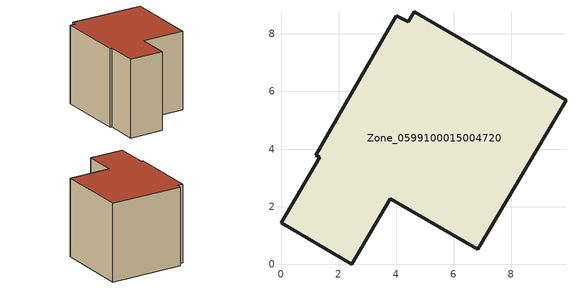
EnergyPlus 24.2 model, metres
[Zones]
Zone_0599100015004720
 floor ground (C_G): 0,1.43 1.34,3.72 1.2,3.79 4.01,8.63 4.42,8.42 4.63,8.77 9.91,5.69 6.84,0.51 3.8,2.28 2.46,0 z0.93
 wall outside (C_F): 6.84,0.51 9.91,5.69 4.63,8.77 4.42,8.42 4.01,8.63 1.2,3.79 1.34,3.72 0,1.43 2.46,0 3.8,2.28 6.84,0.51 z0.93:7.37
 roof outside (C_R): 4.01,8.63 1.2,3.79 1.34,3.72 0,1.43 2.46,0 3.8,2.28 6.84,0.51 9.91,5.69 4.63,8.77 4.42,8.42 z7.37
[BUILDING]
Pand.0599100015004720: North Axis=0; Terrain=City; Loads Convergence Tolerance Value=0.04; Temperature Convergence Tolerance Value=0.4; Solar Distribution=FullExterior; Maximum Number of Warmup Days=25; Minimum Number of Warmup Days=1
[Site:Location]
Rotterdam.The.Hague.AP_ZH_NLD Design_Conditions: Latitude=51.96; Longitude=4.45; Time Zone=1; Elevation=-4.5
[SITE:GROUNDTEMPERATURE:BUILDINGSURFACE]
18, 18, 18, 18, 18, 18, 18, 18, 18, 18, 18, 18
[MATERIAL] Thermal Absorptance=0.9; Solar Absorptance=0.7; Visible Absorptance=0.7
Name | Roughness | Thickness | Conductivity | Density | Specific Heat
G.TC.1946-1964 | MediumSmooth | 0.15 | 1 | 540 | 1210
F.TC.1946-1964 | Rough | 0.3 | 0.857143 | 1920 | 840
R.TC.1946-1964 | MediumRough | 0.2 | 0.235294 | 1500 | 1000
[CONSTRUCTION]
C_G: G.TC.1946-1964
C_F: F.TC.1946-1964
C_R: R.TC.1946-1964
[ZONE]
Zone_0599100015004720: Type=1; Multiplier=1; Ceiling Height=Autocalculate; Volume=Autocalculate; Floor Area=autocalculate; Part of Total Floor Area=Yes
[ZONEINFILTRATION:DESIGNFLOWRATE]
Infil_Zone_0599100015004720: Zone or ZoneList or Space or SpaceList=Zone_0599100015004720; Schedule=AlwaysOn; Design Flow Rate Calculation Method=Flow/Area; Flow Rate per Floor Area=0.003; Constant Term Coefficient=1; Temperature Term Coefficient=0; Velocity Term Coefficient=0; Velocity Squared Term Coefficient=0
[HVACTEMPLATE:ZONE:IDEALLOADSAIRSYSTEM]
Zone_0599100015004720: Maximum Heating Supply Air Temperature=50; Minimum Cooling Supply Air Temperature=13; Maximum Heating Supply Air Humidity Ratio=0.0156; Minimum Cooling Supply Air Humidity Ratio=0.0077; Heating Limit=NoLimit; Cooling Limit=NoLimit; Dehumidification Control Type=ConstantSensibleHeatRatio; Cooling Sensible Heat Ratio=0.7; Dehumidification Setpoint=60; Humidification Control Type=None; Humidification Setpoint=30; Outdoor Air Method=None; Outdoor Air Flow Rate per Person=0.00944; Outdoor Air Flow Rate per Zone Floor Area=0; Outdoor Air Flow Rate per Zone=0; Demand Controlled Ventilation Type=None; Outdoor Air Economizer Type=NoEconomizer; Heat Recovery Type=None; Sensible Heat Recovery Effectiveness=0.7; Latent Heat Recovery Effectiveness=0.65
[ZONECONTROL:THERMOSTAT]
ThermostatControl_Zone_0599100015004720: Zone or ZoneList=Zone_0599100015004720; Control Type Schedule=DualSetpointControlType; Control 1=Thermostat_Zone_0599100015004720; Temperature Difference Between Cutout And Setpoint=0
[THERMOSTATSETPOINT:DUALSETPOINT]
Thermostat_Zone_0599100015004720: Heating Setpoint Temperature Schedule=HeatingSetpoint_Zone_0599100015004720; Cooling Setpoint Temperature Schedule=CoolingSetpoint_Zone_0599100015004720
[SCHEDULE:COMPACT]
HeatingSetpoint_Zone_0599100015004720: Through: 12/31, For: AllDays, Until: 24:00, 21
CoolingSetpoint_Zone_0599100015004720: Through: 12/31, For: AllDays, Until: 24:00, 24
DualSetpointControlType: Through: 12/31, For: AllDays, Until: 24:00, 4
AlwaysOn: Through: 12/31, For: AllDays, Until: 24:00, 1
